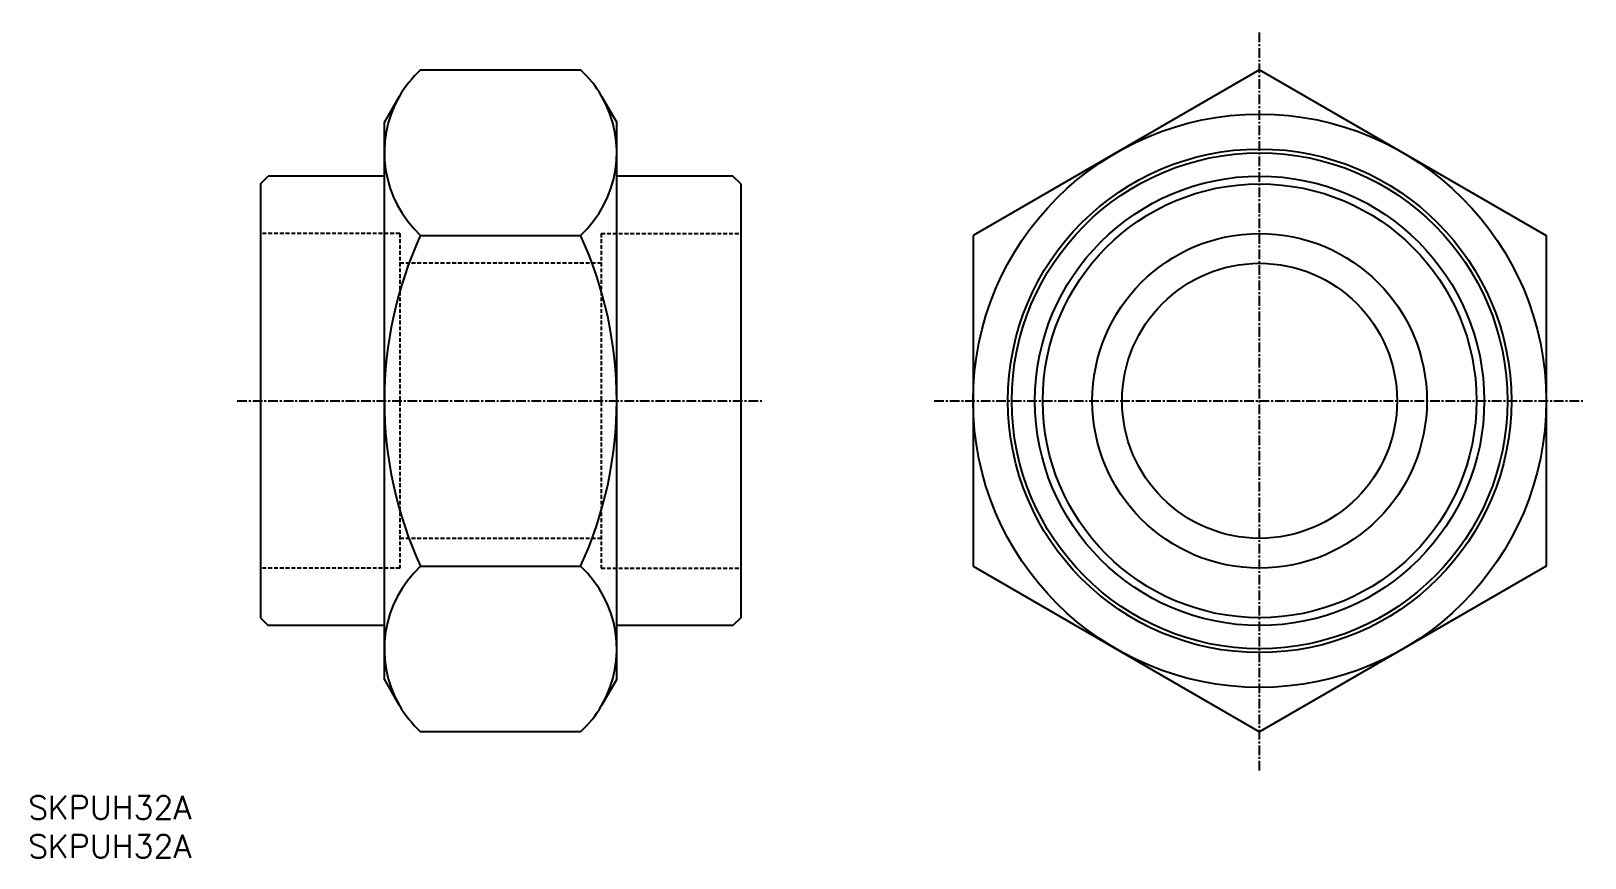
# Model space of a CAD drawing. Extents: x 0 to 201, y 0 to 107.
import ezdxf

# ---------------------------------------------------------------- set-up
doc = ezdxf.new("R2010")
doc.units = 0
doc.linetypes.add('CENTER', pattern=[2, 1.25, -0.25, 0.25, -0.25])
doc.linetypes.add('DASHED', pattern=[0.75, 0.5, -0.25])
doc.layers.get('0').update_dxf_attribs({"linetype": 'CONTINUOUS'})
doc.layers.add('CENTER', color=1, linetype='CENTER')
doc.styles.get("Standard").update_dxf_attribs({"font": 'txt.shx'})

# ---------------------------------------------------------------- blocks, each defined once
blk = doc.blocks.new('*U15')
at = {"color": 7, "linetype": 'CONTINUOUS'}
blk.add_text('SKPUH32A', height=3, dxfattribs=at).set_placement((0, 0))
blk = doc.blocks.new('*U16')
at = {"color": 7, "linetype": 'CONTINUOUS'}
blk.add_text('SKPUH32A', height=3, dxfattribs=at).set_placement((0, 5))

msp = doc.modelspace()

# ---------------------------------------------------------------- linework, layer by layer
at = {"color": 7, "linetype": 'CONTINUOUS'}
for p, q in [((50.67, 101.72), (71.33, 101.72)), ((159, 101.72), (122, 80.36)), ((159, 101.72), (196, 80.36)), ((46, 94.94), (47.95, 98.31)), ((74.05, 98.31), (76, 94.94)), ((46, 23.06), (46, 94.94)), ((76, 23.06), (76, 94.94)), ((30, 87), (31, 88)), ((30, 87), (30, 31)), ((46, 88), (31, 88)), ((91, 88), (76, 88)), ((92, 87), (91, 88)), ((92, 87), (92, 31)), ((50.67, 80.36), (71.33, 80.36)), ((122, 80.36), (122, 37.64)), ((196, 80.36), (196, 37.64)), ((50.67, 37.64), (71.33, 37.64)), ((122, 37.64), (159, 16.28)), ((196, 37.64), (159, 16.28)), ((30, 31), (31, 30)), ((92, 31), (91, 30)), ((46, 30), (31, 30)), ((91, 30), (76, 30)), ((47.95, 19.69), (46, 23.06)), ((76, 23.06), (74.05, 19.69)), ((71.33, 16.28), (50.67, 16.28))]:
    msp.add_line(p, q, dxfattribs=at)
at = {"color": 3, "linetype": 'DASHED'}
for p, q in [((48, 80.6), (30, 80.6)), ((48, 80.6), (48, 37.4)), ((74, 80.6), (74, 37.4)), ((74, 80.6), (92, 80.6)), ((74, 76.75), (48, 76.75)), ((74, 41.25), (48, 41.25)), ((48, 37.4), (30, 37.4)), ((74, 37.4), (92, 37.4))]:
    msp.add_line(p, q, dxfattribs=at)
at = {"color": 7, "linetype": 'CONTINUOUS'}
for radius in [37, 32.5, 32, 29, 28, 21.6, 17.75]:
    msp.add_circle((159, 59), radius, dxfattribs=at)
for centre, radius, start, end in [((60.54, 91.04), 14.54, 132.7344, 150), ((61.46, 91.04), 14.54, 30, 47.2656), ((60.54, 91.04), 14.54, 150, 227.2656), ((61.46, 91.04), 14.54, 312.7344, 30), ((97.16, 59), 51.16, 155.318, 204.682), ((24.84, 59), 51.16, 335.318, 24.682), ((60.54, 26.96), 14.54, 132.7344, 210), ((61.46, 26.96), 14.54, 330, 47.2656), ((60.54, 26.96), 14.54, 210, 227.2656), ((61.46, 26.96), 14.54, 312.7344, 330)]:
    msp.add_arc(centre, radius, start, end, dxfattribs=at)
at = {"layer": 'CENTER', "color": 1, "linetype": 'CENTER'}
for p, q in [((159, 11.28), (159, 106.72)), ((27, 59), (95, 59)), ((117, 59), (201, 59))]:
    msp.add_line(p, q, dxfattribs=at)

# ---------------------------------------------------------------- block references
at = {"color": 7, "linetype": 'CONTINUOUS'}
for name in ['*U16', '*U15']:
    msp.add_blockref(name, (0, 0), dxfattribs=at)

doc.saveas('drawing.dxf')
